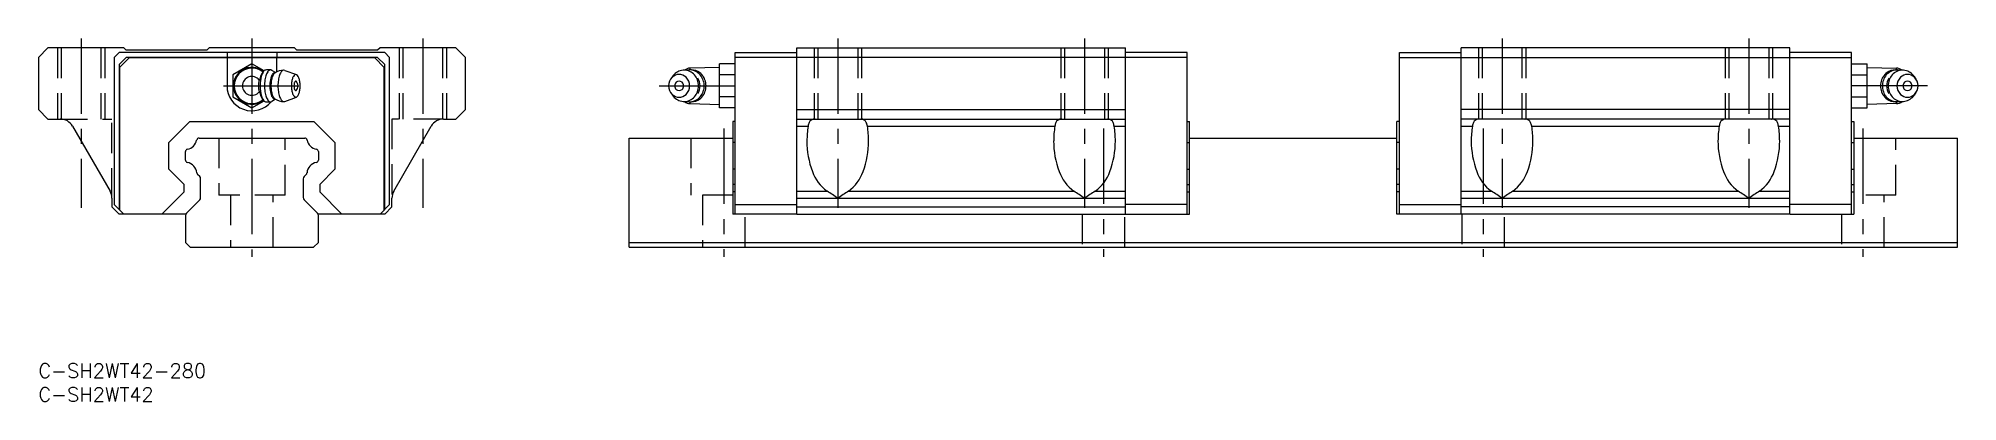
# Model space of a CAD drawing. Extents: x 0 to 404, y -8 to 69.
import ezdxf

# ---------------------------------------------------------------- set-up
doc = ezdxf.new("R2010")
doc.units = 0
doc.header["$LTSCALE"] = 0.5
doc.linetypes.add('CENTER', pattern=[50.8, 31.75, -6.35, 6.35, -6.35])
doc.linetypes.add('DASHED', pattern=[19.05, 12.7, -6.35])
doc.layers.get('0').update_dxf_attribs({"linetype": 'CONTINUOUS'})
doc.layers.add('CENTER', color=1, linetype='CENTER')
doc.styles.get("Standard").update_dxf_attribs({"font": 'txt.shx', "height": 3, "bigfont": 'bigfont.shx'})

# ---------------------------------------------------------------- blocks, each defined once
blk = doc.blocks.new('*U36')
at = {"color": 7, "linetype": 'CONTINUOUS'}
blk.add_text('C-SH2WT42-280', height=3, dxfattribs=at).set_placement((0, -3))
blk = doc.blocks.new('*U37')
at = {"color": 7, "linetype": 'CONTINUOUS'}
blk.add_text('C-SH2WT42', height=3, dxfattribs=at).set_placement((0, -8))

msp = doc.modelspace()

# ---------------------------------------------------------------- linework, layer by layer
at = {"color": 7, "linetype": 'CONTINUOUS'}
for p, q in [((2, 66.52), (0, 64.52)), ((18, 66.52), (2, 66.52)), ((17, 65.52), (16, 64.52)), ((73, 65.52), (17, 65.52)), ((18.5, 66.02), (18, 66.52)), ((35.5, 66.02), (18.5, 66.02)), ((36, 66.52), (35.5, 66.02)), ((54, 66.52), (36, 66.52)), ((39.75, 65.52), (39.75, 64.52)), ((50.25, 65.52), (50.25, 64.52)), ((54.5, 66.02), (54, 66.52)), ((71.5, 66.02), (54.5, 66.02)), ((72, 66.52), (71.5, 66.02)), ((88, 66.52), (72, 66.52)), ((74, 64.52), (73, 65.52)), ((90, 64.52), (88, 66.52)), ((146.82, 65.52), (159.82, 65.52)), ((146.82, 31.52), (146.82, 65.52)), ((159.82, 66.52), (229.12, 66.52)), ((159.82, 31.52), (159.82, 66.52)), ((229.12, 31.52), (229.12, 66.52)), ((242.12, 65.52), (229.12, 65.52)), ((242.12, 31.52), (242.12, 65.52)), ((286.82, 31.52), (286.82, 65.52)), ((286.82, 65.52), (299.82, 65.52)), ((369.12, 66.52), (299.82, 66.52)), ((299.82, 31.52), (299.82, 66.52)), ((369.12, 31.52), (369.12, 66.52)), ((382.12, 65.52), (369.12, 65.52)), ((382.12, 31.52), (382.12, 65.52)), ((0, 64.52), (0, 53.52)), ((16, 64.52), (16, 33.52)), ((17, 63.02), (18.5, 64.52)), ((17, 63.02), (17, 32.52)), ((17.1, 62.42), (19.1, 64.42)), ((17.1, 62.42), (17.1, 32.42)), ((71.5, 64.52), (18.5, 64.52)), ((70.9, 64.42), (19.1, 64.42)), ((39.75, 64.42), (39.75, 58.52)), ((45, 63.14), (41, 60.83)), ((41, 60.83), (41, 56.21)), ((47.55, 61.66), (45, 63.14)), ((47.29, 61.35), (47.52, 61.63)), ((48.93, 61.87), (48.05, 61.87)), ((49.95, 61.32), (49.22, 61.78)), ((49.95, 61.32), (49.85, 61.32)), ((50.25, 61.49), (50.25, 64.42)), ((51.92, 61.79), (54.37, 60.9)), ((70.9, 64.42), (72.9, 62.42)), ((73, 63.02), (71.5, 64.52)), ((72.9, 32.42), (72.9, 62.42)), ((73, 32.52), (73, 63.02)), ((74, 33.52), (74, 64.52)), ((90, 53.52), (90, 64.52)), ((137.61, 61.87), (137.23, 61.87)), ((143.52, 62.42), (137.37, 62.26)), ((137.37, 61.87), (137.37, 62.26)), ((146.82, 63.14), (143.52, 63.14)), ((143.52, 53.9), (143.52, 63.14)), ((146.82, 60.83), (143.52, 60.83)), ((242.12, 64.52), (146.82, 64.52)), ((286.82, 64.52), (382.12, 64.52)), ((382.12, 63.14), (385.42, 63.14)), ((382.12, 60.83), (385.42, 60.83)), ((385.42, 53.9), (385.42, 63.14)), ((385.42, 62.42), (391.57, 62.26)), ((391.32, 61.87), (391.71, 61.87)), ((391.57, 61.87), (391.57, 62.26)), ((133.61, 60.47), (133.25, 59.93)), ((133.25, 57.11), (133.61, 56.57)), ((395.33, 60.47), (395.69, 59.93)), ((395.69, 57.11), (395.33, 56.57)), ((0, 53.52), (2, 51.52)), ((41, 56.21), (45, 53.9)), ((45, 53.9), (47.55, 55.38)), ((47.29, 55.69), (47.52, 55.41)), ((48.05, 55.17), (48.93, 55.17)), ((49.95, 55.72), (49.22, 55.26)), ((49.85, 55.72), (49.95, 55.72)), ((51.92, 55.25), (54.37, 56.14)), ((88, 51.52), (90, 53.52)), ((137.23, 55.17), (137.62, 55.17)), ((137.37, 54.78), (137.37, 55.17)), ((137.37, 54.78), (143.52, 54.62)), ((146.82, 56.21), (143.52, 56.21)), ((146.82, 53.9), (143.52, 53.9)), ((159.82, 53.52), (229.12, 53.52)), ((369.12, 53.52), (299.82, 53.52)), ((382.12, 56.21), (385.42, 56.21)), ((382.12, 53.9), (385.42, 53.9)), ((391.57, 54.78), (385.42, 54.62)), ((391.71, 55.17), (391.32, 55.17)), ((391.57, 54.78), (391.57, 55.17)), ((2, 51.52), (4.61, 51.52)), ((7.21, 50.02), (15.1, 36.35)), ((27.5, 46.57), (31.95, 51.02)), ((31.95, 51.02), (58.05, 51.02)), ((58.05, 51.02), (62.5, 46.57)), ((74.9, 36.35), (82.79, 50.02)), ((85.39, 51.52), (88, 51.52)), ((146.82, 51.02), (146.32, 51.02)), ((146.32, 51.02), (146.32, 31.52)), ((159.82, 51.52), (229.12, 51.52)), ((159.82, 50.02), (162.22, 50.02)), ((163.67, 51.52), (163.61, 51.52)), ((173.26, 51.52), (173.33, 51.52)), ((174.72, 50.02), (214.22, 50.02)), ((215.67, 51.52), (215.61, 51.52)), ((225.26, 51.52), (225.33, 51.52)), ((226.72, 50.02), (229.12, 50.02)), ((242.12, 51.02), (242.62, 51.02)), ((242.62, 31.52), (242.62, 51.02)), ((286.82, 51.02), (286.32, 51.02)), ((286.32, 31.52), (286.32, 51.02)), ((369.12, 51.52), (299.82, 51.52)), ((299.82, 50.02), (302.22, 50.02)), ((303.67, 51.52), (303.61, 51.52)), ((313.27, 51.52), (313.33, 51.52)), ((314.72, 50.02), (354.22, 50.02)), ((355.67, 51.52), (355.61, 51.52)), ((365.27, 51.52), (365.33, 51.52)), ((366.72, 50.02), (369.12, 50.02)), ((382.12, 51.02), (382.62, 51.02)), ((382.62, 51.02), (382.62, 31.52)), ((27.5, 40.97), (27.5, 46.57)), ((31, 42.87), (31, 44.67)), ((33.86, 47.52), (56.14, 47.52)), ((59, 44.67), (59, 42.87)), ((62.5, 46.57), (62.5, 40.97)), ((124.47, 47.52), (146.32, 47.52)), ((124.47, 24.52), (124.47, 47.52)), ((146.82, 46.57), (146.32, 46.57)), ((242.12, 46.57), (242.62, 46.57)), ((242.62, 47.52), (286.32, 47.52)), ((286.82, 46.57), (286.32, 46.57)), ((382.12, 46.57), (382.62, 46.57)), ((382.62, 47.52), (404.47, 47.52)), ((404.47, 24.52), (404.47, 47.52)), ((30.7, 37.77), (27.5, 40.97)), ((62.5, 40.97), (59.3, 37.77)), ((146.82, 40.97), (146.32, 40.97)), ((242.12, 40.97), (242.62, 40.97)), ((286.82, 40.97), (286.32, 40.97)), ((382.12, 40.97), (382.62, 40.97)), ((30.7, 36.17), (30.7, 37.77)), ((33.99, 39.43), (33.54, 39.88)), ((34.2, 35.01), (34.2, 38.93)), ((55.8, 38.93), (55.8, 35.01)), ((56.46, 39.88), (56.01, 39.43)), ((59.3, 37.77), (59.3, 36.17)), ((146.82, 37.77), (146.32, 37.77)), ((242.12, 37.77), (242.62, 37.77)), ((286.82, 37.77), (286.32, 37.77)), ((382.12, 37.77), (382.62, 37.77)), ((15.5, 34.85), (15.5, 33.02)), ((15.5, 33.02), (17, 31.52)), ((16, 33.52), (18, 31.52)), ((26.05, 31.52), (30.7, 36.17)), ((31.21, 31.73), (33.99, 34.52)), ((56.01, 34.52), (58.79, 31.73)), ((59.3, 36.17), (63.95, 31.52)), ((72, 31.52), (74, 33.52)), ((73, 31.52), (74.5, 33.02)), ((74.5, 33.02), (74.5, 34.85)), ((146.82, 36.17), (146.32, 36.17)), ((146.82, 33.52), (159.82, 33.52)), ((159.82, 36.35), (166.22, 36.35)), ((159.82, 34.85), (229.12, 34.85)), ((159.82, 33.02), (229.12, 33.02)), ((170.72, 36.35), (218.22, 36.35)), ((222.72, 36.35), (229.12, 36.35)), ((242.12, 33.52), (229.12, 33.52)), ((242.12, 36.17), (242.62, 36.17)), ((286.82, 36.17), (286.32, 36.17)), ((286.82, 33.52), (299.82, 33.52)), ((299.82, 36.35), (306.22, 36.35)), ((299.82, 34.85), (369.12, 34.85)), ((369.12, 33.02), (299.82, 33.02)), ((310.72, 36.35), (358.22, 36.35)), ((362.72, 36.35), (369.12, 36.35)), ((382.12, 33.52), (369.12, 33.52)), ((382.12, 36.17), (382.62, 36.17)), ((31.06, 31.52), (17, 31.52)), ((31, 31.23), (31, 25.52)), ((73, 31.52), (58.94, 31.52)), ((59, 25.52), (59, 31.23)), ((159.77, 31.52), (146.32, 31.52)), ((159.77, 31.52), (159.77, 31.57)), ((159.77, 31.57), (159.82, 31.57)), ((159.82, 31.52), (229.12, 31.52)), ((229.12, 31.57), (229.17, 31.57)), ((229.17, 31.57), (229.17, 31.52)), ((229.17, 31.52), (242.62, 31.52)), ((299.77, 31.52), (286.32, 31.52)), ((299.77, 31.57), (299.77, 31.52)), ((299.82, 31.57), (299.77, 31.57)), ((369.12, 31.52), (299.82, 31.52)), ((369.17, 31.57), (369.12, 31.57)), ((369.17, 31.52), (369.17, 31.57)), ((369.17, 31.52), (382.62, 31.52)), ((31, 25.52), (32, 24.52)), ((32, 24.52), (58, 24.52)), ((58, 24.52), (59, 25.52)), ((124.47, 25.52), (404.47, 25.52)), ((124.47, 24.52), (404.47, 24.52))]:
    msp.add_line(p, q, dxfattribs=at)
at = {"color": 3, "linetype": 'DASHED'}
for p, q in [((4, 66.52), (4, 51.52)), ((4.81, 66.52), (4.81, 51.52)), ((13.19, 66.52), (13.19, 51.52)), ((14, 66.52), (14, 51.52)), ((76, 66.52), (76, 51.52)), ((76.81, 66.52), (76.81, 51.52)), ((85.19, 66.52), (85.19, 51.52)), ((86, 66.52), (86, 51.52)), ((163.47, 66.52), (163.47, 51.52)), ((164.28, 66.52), (164.28, 51.52)), ((172.66, 66.52), (172.66, 51.52)), ((173.47, 66.52), (173.47, 51.52)), ((215.47, 66.52), (215.47, 51.52)), ((216.28, 66.52), (216.28, 51.52)), ((224.66, 66.52), (224.66, 51.52)), ((225.47, 66.52), (225.47, 51.52)), ((303.47, 66.52), (303.47, 51.52)), ((304.28, 66.52), (304.28, 51.52)), ((312.66, 66.52), (312.66, 51.52)), ((313.47, 66.52), (313.47, 51.52)), ((355.47, 66.52), (355.47, 51.52)), ((356.28, 66.52), (356.28, 51.52)), ((364.66, 66.52), (364.66, 51.52)), ((365.47, 66.52), (365.47, 51.52)), ((4, 51.52), (15.5, 51.52)), ((15.5, 34.85), (15.5, 51.52)), ((74.5, 51.52), (74.5, 34.85)), ((85.39, 51.52), (74.5, 51.52)), ((38, 47.52), (38, 35.52)), ((52, 35.52), (52, 47.52)), ((137.47, 47.52), (137.47, 35.52)), ((391.47, 35.52), (391.47, 47.52)), ((52, 35.52), (38, 35.52)), ((40.5, 35.52), (40.5, 24.52)), ((49.5, 24.52), (49.5, 35.52)), ((146.32, 35.52), (137.47, 35.52)), ((139.97, 35.52), (139.97, 24.52)), ((391.47, 35.52), (382.62, 35.52)), ((388.97, 24.52), (388.97, 35.52)), ((148.97, 24.52), (148.97, 31.52)), ((219.97, 31.52), (219.97, 24.52)), ((228.97, 24.52), (228.97, 31.52)), ((299.97, 31.52), (299.97, 24.52)), ((308.97, 24.52), (308.97, 31.52)), ((379.97, 31.52), (379.97, 24.52))]:
    msp.add_line(p, q, dxfattribs=at)
at = {"color": 7, "linetype": 'CONTINUOUS'}
for centre, radius, start, end in [((45, 58.52), 3.9, 50.9718, 309.0282), ((45, 58.52), 3.74, 51.0329, 308.9671), ((54.42, 57.41), 8.2, 155.5597, 163.4295), ((53.25, 58.74), 6.52, 160.718, 176.1614), ((48.88, 60), 2.09, 139.5538, 157.3697), ((49.24, 60.14), 2.27, 139.598, 160.8002), ((48.04, 61.19), 0.68, 89.8146, 141.4349), ((50.82, 59.81), 3, 146.419, 163.9372), ((49.1, 60.99), 0.918, 109.5055, 148.4502), ((48.93, 61.32), 0.551, 57.5252, 104.1804), ((50.89, 59.87), 1.9, 139.598, 160.8002), ((52.5, 59.26), 3.41, 153.6234, 167.265), ((49.89, 60.75), 0.569, 93.4944, 141.4349), ((50.57, 60.25), 1.24, 128.03, 154.984), ((51.69, 58.53), 3.29, 89.1369, 124.9824), ((54.5, 59.42), 3.92, 152.982, 167.0658), ((52.25, 60.61), 1.38, 126.0403, 154.4616), ((51.74, 61.3), 0.519, 70.0924, 125.2235), ((54.52, 60.12), 0.885, 121.2698, 153.2617), ((54.24, 60.55), 0.371, 61.134, 118.866), ((53.96, 60.12), 0.885, 26.7383, 58.7302), ((135.03, 58.83), 2.09, 45.5005, 134.4995), ((136.23, 58.71), 3.16, 123.7997, 146.1384), ((136.09, 58.91), 2.91, 100.3514, 123.7661), ((136.07, 59), 2.82, 76.348, 100.2493), ((137.42, 60.26), 2, 91.5, 128.7532), ((137.23, 58.93), 2.94, 80.5353, 103.929), ((136.04, 58.89), 2.94, 52.9859, 76.2524), ((137.61, 58.93), 2.94, 53.8898, 89.8488), ((137.22, 58.93), 2.95, 57.3307, 80.285), ((135.88, 58.68), 3.2, 30.981, 52.964), ((137.09, 58.72), 3.19, 35.5149, 57.2955), ((137.43, 58.69), 3.23, 31.5185, 53.9499), ((391.5, 58.69), 3.23, 126.0501, 148.4815), ((391.85, 58.72), 3.19, 122.7045, 144.4851), ((391.33, 58.93), 2.94, 90.1512, 126.1102), ((391.72, 58.93), 2.95, 99.715, 122.6693), ((393.06, 58.68), 3.2, 127.036, 149.019), ((392.9, 58.89), 2.94, 103.7476, 127.0141), ((391.71, 58.93), 2.94, 76.071, 99.4647), ((391.51, 60.26), 2, 51.2468, 88.5), ((392.87, 59), 2.82, 79.7507, 103.652), ((393.9, 58.83), 2.09, 45.5005, 134.4995), ((392.85, 58.91), 2.91, 56.2339, 79.6486), ((392.71, 58.71), 3.16, 33.8616, 56.2003), ((45, 58.52), 5.25, 180, 320.5885), ((45, 58.52), 1.98, 38.259, 321.741), ((50.49, 58.52), 4.12, 162.6982, 197.3018), ((54.42, 59.63), 8.2, 196.5705, 204.4403), ((55.4, 58.52), 8.68, 175.683, 184.317), ((53.25, 58.3), 6.52, 183.8386, 199.282), ((56.22, 58.52), 8.58, 173.5184, 186.4816), ((54.01, 58.8), 6.35, 163.1981, 173.801), ((54.01, 58.24), 6.35, 186.199, 196.8019), ((56.04, 58.52), 7.26, 175.683, 184.317), ((53.78, 58.79), 4.99, 160.0114, 176.868), ((53.78, 58.25), 4.99, 183.132, 199.9886), ((56.27, 58.52), 7.26, 175.8885, 184.1115), ((55.07, 58.63), 6.05, 166.8119, 176.1003), ((55.07, 58.41), 6.05, 183.8997, 193.1881), ((52.5, 57.78), 3.41, 192.735, 206.3766), ((59.04, 58.52), 8.56, 175.825, 184.175), ((57.58, 58.65), 7.09, 166.5793, 176.0477), ((57.58, 58.39), 7.09, 183.9523, 193.4207), ((54.5, 57.62), 3.92, 192.9342, 207.018), ((59.54, 58.52), 6.22, 175.683, 184.317), ((58.41, 58.63), 5.09, 166.0541, 175.9315), ((58.41, 58.41), 5.09, 184.0685, 193.9459), ((56.1, 59.23), 2.69, 151.4947, 166.6232), ((56.1, 57.81), 2.69, 193.3768, 208.5053), ((56.42, 58.52), 2.56, 173.7782, 186.2218), ((55.8, 58.6), 1.94, 164.0092, 174.023), ((55.8, 58.44), 1.94, 185.977, 195.9908), ((54.88, 58.87), 0.977, 148.743, 164.6112), ((54.88, 58.17), 0.977, 195.3888, 211.257), ((54.32, 59.22), 0.321, 116.9113, 150.4592), ((54.32, 57.82), 0.321, 209.5408, 243.0887), ((54.24, 59.37), 0.155, 58.6993, 113.8023), ((54.24, 57.67), 0.155, 246.1977, 301.3007), ((53.4, 58.52), 1.34, 313.2338, 46.7662), ((52.38, 59.23), 2.69, 13.3768, 28.5053), ((52.38, 57.81), 2.69, 331.4947, 346.6232), ((50.06, 58.63), 5.09, 4.0685, 13.9459), ((50.06, 58.41), 5.09, 346.0541, 355.9315), ((48.94, 58.52), 6.22, 355.683, 4.317), ((135.35, 58.52), 2.53, 134.7224, 225.2776), ((135.03, 58.21), 2.09, 225.5005, 314.4995), ((135.17, 58.52), 1.06, 134.7224, 225.2776), ((135.03, 58.65), 0.872, 45.5005, 134.4995), ((135.03, 58.39), 0.872, 225.5005, 314.4995), ((134.9, 58.52), 1.06, 314.7224, 45.2776), ((134.72, 58.52), 2.53, 314.7224, 45.2776), ((135.88, 58.36), 3.2, 307.1224, 329.1003), ((135.66, 58.54), 3.46, 10.1721, 31.0278), ((135.66, 58.5), 3.46, 329.0534, 349.9059), ((136.46, 58.52), 2.98, 327.435, 32.5652), ((135.56, 58.52), 3.55, 349.7879, 10.29), ((137.43, 58.35), 3.23, 306.0501, 328.4815), ((136.86, 58.56), 3.46, 14.9361, 35.548), ((136.86, 58.48), 3.46, 324.452, 345.0638), ((137.2, 58.55), 3.51, 10.3156, 31.5664), ((137.2, 58.49), 3.51, 328.4336, 349.6844), ((136.72, 58.52), 3.61, 344.994, 15.006), ((137.09, 58.52), 3.62, 349.6015, 10.3985), ((391.85, 58.52), 3.62, 169.6015, 190.3985), ((391.73, 58.55), 3.51, 148.4336, 169.6844), ((391.73, 58.49), 3.51, 190.3156, 211.5664), ((392.22, 58.52), 3.61, 164.994, 195.006), ((392.07, 58.56), 3.46, 144.452, 165.0639), ((392.07, 58.48), 3.46, 194.9362, 215.548), ((391.5, 58.35), 3.23, 211.5185, 233.9499), ((392.48, 58.52), 2.98, 147.4348, 212.565), ((393.37, 58.52), 3.55, 169.71, 190.2121), ((393.28, 58.54), 3.46, 148.9722, 169.8279), ((393.28, 58.5), 3.46, 190.0941, 210.9466), ((393.06, 58.36), 3.2, 210.8997, 232.8776), ((394.22, 58.52), 2.53, 134.7224, 225.2776), ((393.9, 58.21), 2.09, 225.5005, 314.4995), ((394.03, 58.52), 1.06, 134.7224, 225.2776), ((393.9, 58.65), 0.872, 45.5005, 134.4995), ((393.9, 58.39), 0.872, 225.5005, 314.4995), ((393.77, 58.52), 1.06, 314.7224, 45.2776), ((393.59, 58.52), 2.53, 314.7224, 45.2776), ((48.88, 57.04), 2.09, 202.6303, 220.4462), ((49.24, 56.9), 2.27, 199.1998, 220.402), ((48.04, 55.85), 0.68, 218.5651, 270.1854), ((50.82, 57.23), 3, 196.0628, 213.581), ((49.1, 56.05), 0.918, 211.5498, 250.4945), ((48.93, 55.72), 0.551, 255.8196, 302.4748), ((50.89, 57.17), 1.9, 199.1998, 220.402), ((49.89, 56.29), 0.569, 218.5651, 266.5056), ((50.57, 56.79), 1.24, 205.016, 231.97), ((51.69, 58.51), 3.29, 235.0186, 270.862), ((52.25, 56.43), 1.38, 205.5384, 233.9597), ((51.74, 55.74), 0.519, 234.7765, 289.9076), ((54.52, 56.92), 0.885, 206.7383, 238.7302), ((54.24, 56.49), 0.371, 241.134, 298.866), ((53.96, 56.92), 0.885, 301.2698, 333.2617), ((136.23, 58.33), 3.15, 213.8629, 236.2875), ((136.09, 58.13), 2.91, 236.3214, 259.7399), ((136.07, 58.04), 2.82, 259.8421, 283.7431), ((137.42, 56.78), 2, 231.2468, 268.5), ((137.23, 58.11), 2.94, 256.0709, 279.4649), ((136.04, 58.15), 2.94, 283.8385, 307.1008), ((137.61, 58.11), 2.94, 270.1167, 306.1107), ((137.22, 58.11), 2.95, 279.715, 302.6693), ((137.09, 58.32), 3.19, 302.7045, 324.4851), ((391.85, 58.32), 3.19, 215.5149, 237.2955), ((391.33, 58.11), 2.94, 233.8893, 269.8833), ((391.72, 58.11), 2.95, 237.3307, 260.285), ((392.9, 58.15), 2.94, 232.8992, 256.1615), ((391.71, 58.11), 2.94, 260.5351, 283.9291), ((391.51, 56.78), 2, 271.5, 308.7532), ((392.87, 58.04), 2.82, 256.2569, 280.1579), ((392.85, 58.13), 2.91, 280.2601, 303.6786), ((392.71, 58.33), 3.15, 303.7125, 326.1371), ((4.61, 48.52), 3, 30, 90), ((85.39, 48.52), 3, 90, 150), ((181.03, 46.93), 19.06, 170.6627, 180.0457), ((165.08, 49.62), 2.89, 155.6269, 172.028), ((163.51, 50.35), 1.15, 100.9171, 156.4877), ((163.65, 49.66), 1.86, 91.4174, 101.282), ((173.28, 49.66), 1.86, 78.718, 88.5826), ((173.43, 50.35), 1.15, 23.5123, 79.0829), ((171.85, 49.62), 2.89, 7.972, 24.3731), ((155.91, 46.93), 19.06, 359.9543, 9.3373), ((233.03, 46.93), 19.06, 170.6627, 180.0457), ((217.08, 49.62), 2.89, 155.6269, 172.028), ((215.51, 50.35), 1.15, 100.9171, 156.4877), ((215.65, 49.66), 1.86, 91.4174, 101.282), ((225.28, 49.66), 1.86, 78.718, 88.5826), ((225.43, 50.35), 1.15, 23.5123, 79.0829), ((223.85, 49.62), 2.89, 7.972, 24.3731), ((207.91, 46.93), 19.06, 359.9543, 9.3373), ((321.03, 46.93), 19.06, 170.6627, 180.0457), ((305.09, 49.62), 2.89, 155.6269, 172.028), ((303.51, 50.35), 1.15, 100.9171, 156.4877), ((303.65, 49.66), 1.86, 91.4174, 101.282), ((313.29, 49.66), 1.86, 78.718, 88.5826), ((313.43, 50.35), 1.15, 23.5123, 79.0829), ((311.85, 49.62), 2.89, 7.972, 24.3731), ((295.91, 46.93), 19.06, 359.9543, 9.3373), ((373.03, 46.93), 19.06, 170.6627, 180.0457), ((357.09, 49.62), 2.89, 155.6269, 172.028), ((355.51, 50.35), 1.15, 100.9171, 156.4877), ((355.65, 49.66), 1.86, 91.4174, 101.282), ((365.29, 49.66), 1.86, 78.718, 88.5826), ((365.43, 50.35), 1.15, 23.5123, 79.0829), ((363.85, 49.62), 2.89, 7.972, 24.3731), ((347.91, 46.93), 19.06, 359.9543, 9.3373), ((31.5, 44.67), 0.5, 100.6551, 180), ((30.95, 47.57), 2.45, 280.6551, 349.2659), ((33.86, 47.02), 0.5, 90, 169.2659), ((56.14, 47.02), 0.5, 10.7341, 90), ((59.05, 47.57), 2.45, 190.7341, 259.3449), ((58.5, 44.67), 0.5, 0, 79.3449), ((179.8, 46.82), 17.84, 179.7112, 200.8447), ((157.13, 46.82), 17.84, 339.1553, 0.2888), ((231.8, 46.82), 17.84, 179.7112, 200.8447), ((209.13, 46.82), 17.84, 339.1553, 0.2888), ((319.81, 46.82), 17.84, 179.7112, 200.8447), ((297.13, 46.82), 17.84, 339.1553, 0.2888), ((371.81, 46.82), 17.84, 179.7112, 200.8447), ((349.13, 46.82), 17.84, 339.1553, 0.2888), ((31.5, 42.87), 0.5, 180, 259.3449), ((30.95, 39.97), 2.45, 5.1491, 79.3449), ((59.05, 39.97), 2.45, 100.6551, 174.8509), ((58.5, 42.87), 0.5, 280.6551, 0), ((171.11, 43.22), 8.43, 198.9819, 234.5563), ((165.83, 43.22), 8.43, 305.4437, 341.0181), ((223.11, 43.22), 8.43, 198.9819, 234.5563), ((217.83, 43.22), 8.43, 305.4437, 341.0181), ((311.11, 43.22), 8.43, 198.9819, 234.5563), ((305.83, 43.22), 8.43, 305.4437, 341.0181), ((363.11, 43.22), 8.43, 198.9819, 234.5563), ((357.83, 43.22), 8.43, 305.4437, 341.0181), ((33.9, 40.23), 0.5, 185.1491, 225), ((33.5, 38.93), 0.7, 0, 45), ((56.5, 38.93), 0.7, 135, 180), ((56.1, 40.23), 0.5, 315, 354.8509), ((12.5, 34.85), 3, 0, 30), ((33.5, 35.01), 0.7, 315, 0), ((56.5, 35.01), 0.7, 180, 225), ((77.5, 34.85), 3, 150, 180), ((111.52, -48.14), 100.64, 55.5426, 57.0823), ((225.41, -48.14), 100.64, 122.9177, 124.4574), ((163.52, -48.14), 100.64, 55.5426, 57.0823), ((277.41, -48.14), 100.64, 122.9177, 124.4574), ((251.53, -48.14), 100.64, 55.5426, 57.0823), ((365.41, -48.14), 100.64, 122.9177, 124.4574), ((303.53, -48.14), 100.64, 55.5426, 57.0823), ((417.41, -48.14), 100.64, 122.9177, 124.4574), ((31.7, 31.23), 0.7, 135, 180), ((58.3, 31.23), 0.7, 0, 45)]:
    msp.add_arc(centre, radius, start, end, dxfattribs=at)
at = {"layer": 'CENTER', "color": 1, "linetype": 'CENTER'}
for p, q in [((9, 68.52), (9, 32.85)), ((45, 68.52), (45, 22.52)), ((81, 68.52), (81, 32.85)), ((168.47, 68.52), (168.47, 32.85)), ((220.47, 68.52), (220.47, 32.85)), ((308.47, 68.52), (308.47, 32.85)), ((360.47, 68.52), (360.47, 32.85)), ((39, 58.52), (57.16, 58.52)), ((130.82, 58.52), (148.82, 58.52)), ((398.12, 58.52), (380.12, 58.52)), ((144.47, 49.52), (144.47, 22.52)), ((224.47, 49.52), (224.47, 22.52)), ((304.47, 49.52), (304.47, 22.52)), ((384.47, 49.52), (384.47, 22.52))]:
    msp.add_line(p, q, dxfattribs=at)

# ---------------------------------------------------------------- block references
at = {"color": 7, "linetype": 'CONTINUOUS'}
for name in ['*U36', '*U37']:
    msp.add_blockref(name, (0, 0), dxfattribs=at)

doc.saveas('drawing.dxf')
